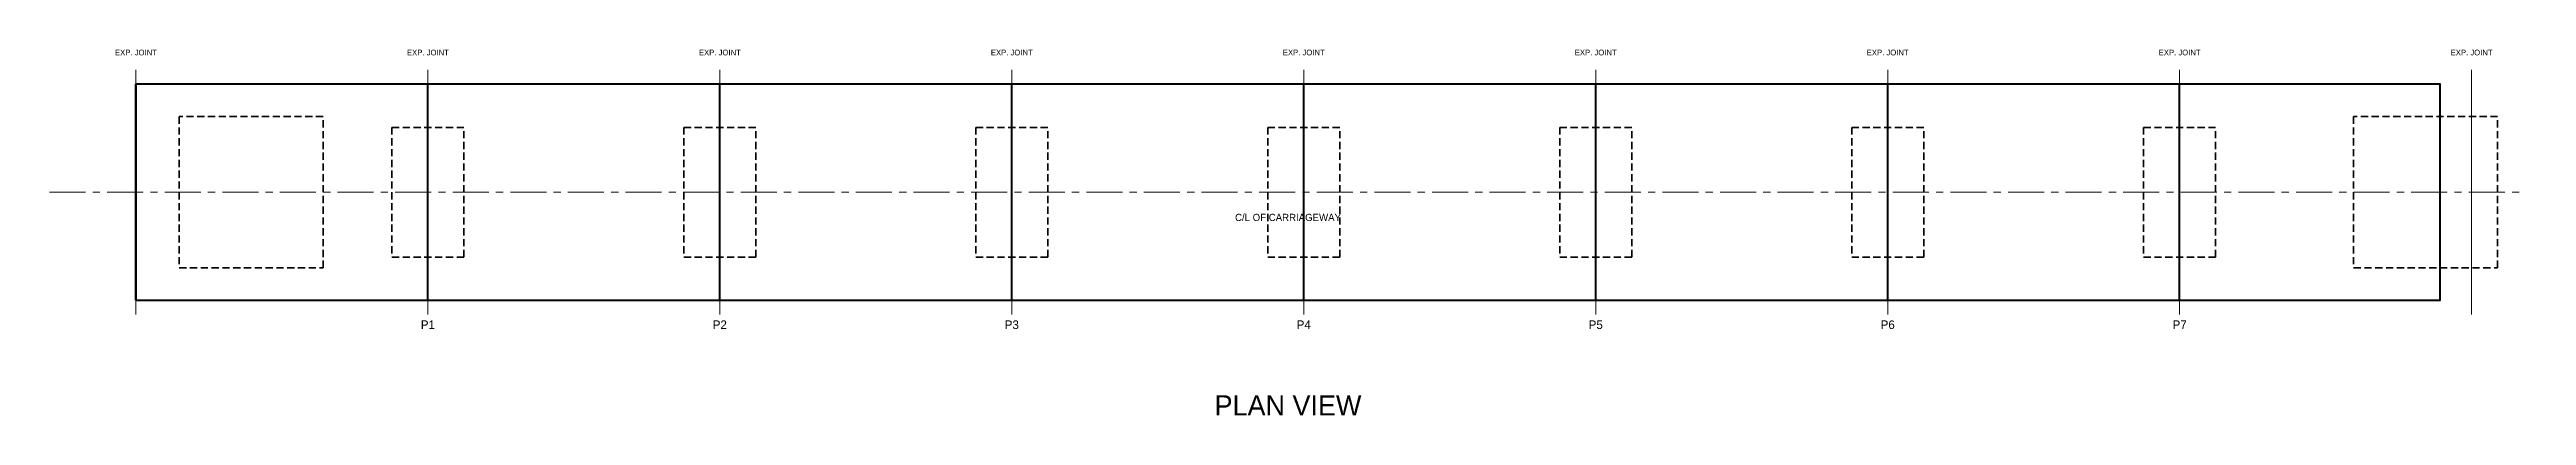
# Model space of a CAD drawing. Header units: metres. Extents: x -26 to 97, y -14 to 608.
# Drawn here: x -3 to 83, y -14 to -1.3 of the extents above.
import ezdxf
from ezdxf.enums import TextEntityAlignment as Align

# ---------------------------------------------------------------- set-up
doc = ezdxf.new("R2010")
doc.units = ezdxf.units.M
doc.linetypes.add('CENTER', pattern=[2, 1.25, -0.25, 0.25, -0.25])
doc.linetypes.add('HIDDEN', pattern=[0.375, 0.25, -0.125])
for name, color, linetype, lineweight in [('A-DIM', 1, 'CONTINUOUS', 18), ('A-GRID', 8, 'CENTER', 15), ('A-TEXT', 7, 'CONTINUOUS', 18), ('S-ABUT', 5, 'CONTINUOUS', 50), ('S-DECK', 4, 'CONTINUOUS', 50), ('S-FNDTN', 2, 'HIDDEN', 35), ('S-PIER', 3, 'CONTINUOUS', 50)]:
    doc.layers.add(name, color=color, linetype=linetype, lineweight=lineweight)

msp = doc.modelspace()

# ---------------------------------------------------------------- linework, layer by layer
at = {"layer": 'A-DIM', "linetype": 'CONTINUOUS'}
for p, q in [((0, -10.5), (0, -2)), ((10.137, -10.5), (10.137, -2)), ((20.274, -10.5), (20.274, -2)), ((30.411, -10.5), (30.411, -2)), ((40.548, -10.5), (40.548, -2)), ((50.685, -10.5), (50.685, -2)), ((60.822, -10.5), (60.822, -2)), ((70.959, -10.5), (70.959, -2)), ((81.096, -10.5), (81.096, -2))]:
    msp.add_line(p, q, dxfattribs=at)
at = {"layer": 'A-GRID', "linetype": 'CENTER'}
msp.add_line((-3, -6.25), (83, -6.25), dxfattribs=at)
at = {"layer": 'S-ABUT', "linetype": 'CONTINUOUS'}
for p, q in [((0, -10), (0, -2.5)), ((80, -10), (80, -2.5))]:
    msp.add_line(p, q, dxfattribs=at)
at = {"layer": 'S-DECK', "linetype": 'CONTINUOUS'}
msp.add_lwpolyline([(0, -10), (80, -10), (80, -2.5), (0, -2.5)], close=True, dxfattribs=at)
at = {"layer": 'S-FNDTN', "linetype": 'HIDDEN'}
for points in [[(1.5, -8.875), (6.5, -8.875), (6.5, -3.625), (1.5, -3.625)], [(8.887, -8.5), (11.387, -8.5), (11.387, -4), (8.887, -4)], [(19.024, -8.5), (21.524, -8.5), (21.524, -4), (19.024, -4)], [(29.161, -8.5), (31.661, -8.5), (31.661, -4), (29.161, -4)], [(39.298, -8.5), (41.798, -8.5), (41.798, -4), (39.298, -4)], [(49.435, -8.5), (51.935, -8.5), (51.935, -4), (49.435, -4)], [(59.572, -8.5), (62.072, -8.5), (62.072, -4), (59.572, -4)], [(69.709, -8.5), (72.209, -8.5), (72.209, -4), (69.709, -4)], [(77, -8.875), (82, -8.875), (82, -3.625), (77, -3.625)]]:
    msp.add_lwpolyline(points, close=True, dxfattribs=at)
at = {"layer": 'S-PIER', "linetype": 'CONTINUOUS'}
for p, q in [((10.137, -10), (10.137, -2.5)), ((20.274, -10), (20.274, -2.5)), ((30.411, -10), (30.411, -2.5)), ((40.548, -10), (40.548, -2.5)), ((50.685, -10), (50.685, -2.5)), ((60.822, -10), (60.822, -2.5)), ((70.959, -10), (70.959, -2.5))]:
    msp.add_line(p, q, dxfattribs=at)

# ---------------------------------------------------------------- texts
at = {"layer": 'A-DIM'}
for p in [(0, -1.5), (10.137, -1.5), (20.274, -1.5), (30.411, -1.5), (40.548, -1.5), (50.685, -1.5), (60.822, -1.5), (70.959, -1.5), (81.096, -1.5)]:
    msp.add_text('EXP. JOINT', height=0.2, dxfattribs=at).set_placement(p, align=Align.CENTER)
at = {"layer": 'A-GRID'}
msp.add_text('C/L OF CARRIAGEWAY', height=0.25, dxfattribs=at).set_placement((40, -7.25), align=Align.CENTER)
at = {"layer": 'A-TEXT'}
for s, height, p in [('P1', 0.3, (10.137, -11)), ('P2', 0.3, (20.274, -11)), ('P3', 0.3, (30.411, -11)), ('P4', 0.3, (40.548, -11)), ('P5', 0.3, (50.685, -11)), ('P6', 0.3, (60.822, -11)), ('P7', 0.3, (70.959, -11)), ('PLAN VIEW', 0.7, (40, -14))]:
    msp.add_text(s, height=height, dxfattribs=at).set_placement(p, align=Align.CENTER)

doc.saveas('drawing.dxf')
